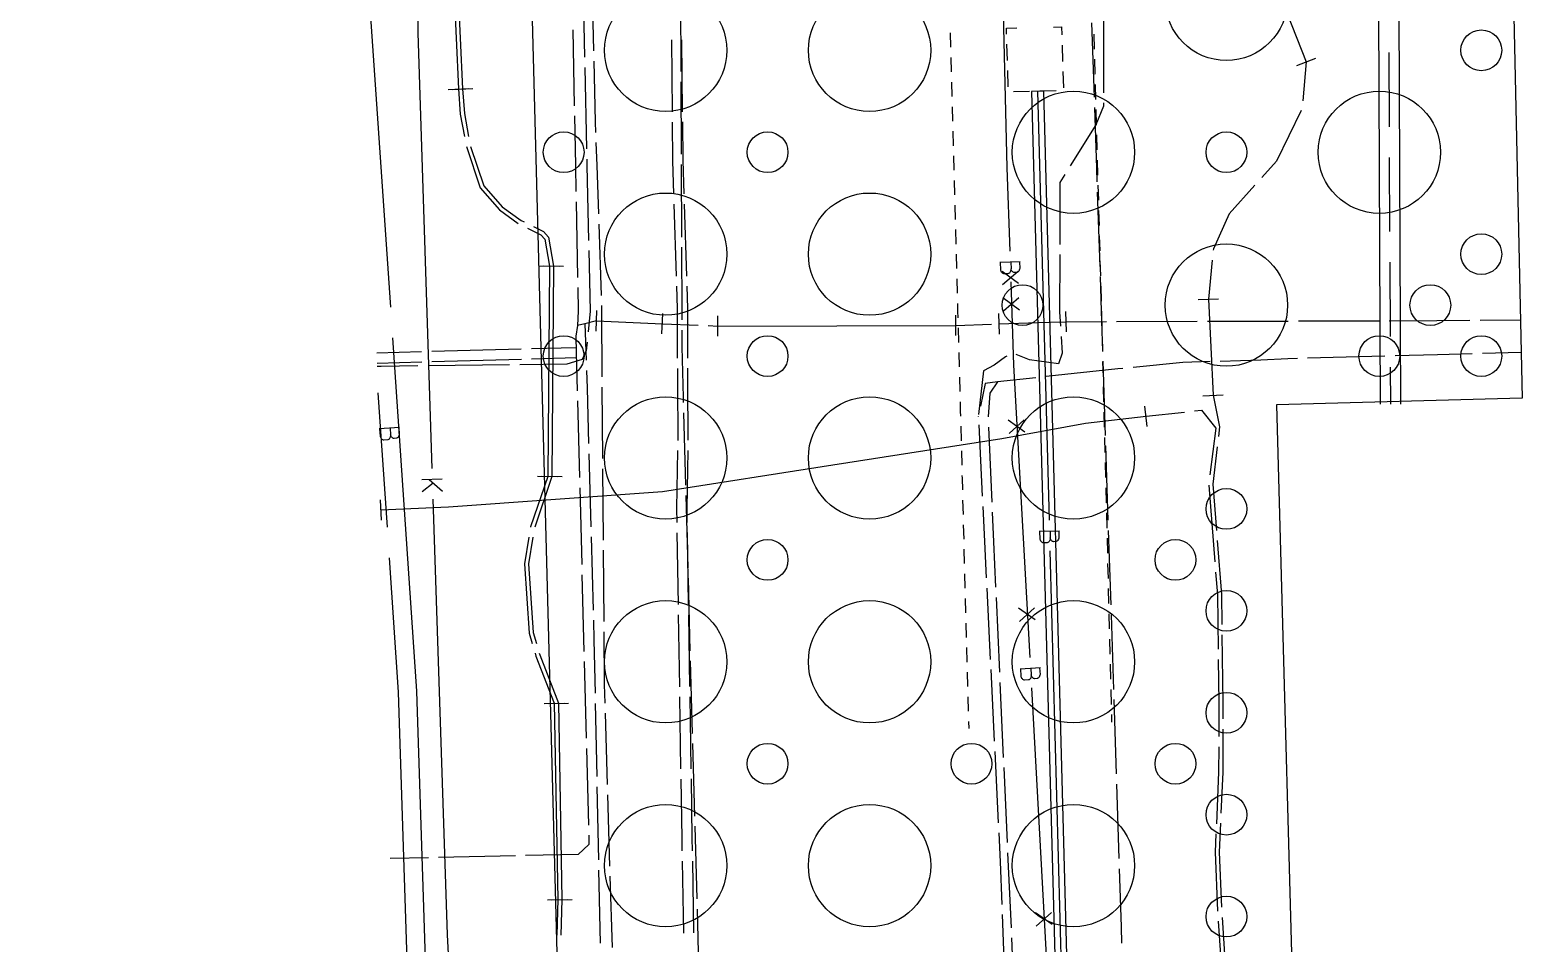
# Model space of a CAD drawing. Header units: metres. Extents: x 17721 to 17912, y 14015 to 15901.
# Drawn here: x 17755.6 to 17828.7, y 15719 to 15763.8 of the extents above; entities that cross this region are included whole.
import ezdxf

# ---------------------------------------------------------------- set-up
doc = ezdxf.new("R2010")
doc.units = ezdxf.units.M
for name, color, linetype in [('GC_CURB_EDGE', 1, 'Continuous'), ('GC_HEAT_AXIS', 30, 'Continuous'), ('GC_POWER_AXIS', 40, 'Continuous'), ('GC_RESULT_1F93603DB5', 3, 'Continuous'), ('GC_RESULT_5DD67F7FB9', 3, 'Continuous'), ('GC_SEWER_AXIS', 6, 'Continuous'), ('GC_SITE_BOUNDARY', 7, 'Continuous'), ('GC_TEST_GREEN_ZONE', 3, 'Continuous'), ('GC_WATER_AXIS', 5, 'Continuous')]:
    doc.layers.add(name, color=color, linetype=linetype)

msp = doc.modelspace()

# ---------------------------------------------------------------- linework, layer by layer
at = {"layer": 'GC_CURB_EDGE'}
for points in [[(17800.679, 15763.647), (17800.698, 15762.941)], [(17807.767, 15762.856), (17807.747, 15763.593)], [(17800.712, 15762.441), (17800.731, 15761.735)], [(17807.801, 15761.62), (17807.781, 15762.356)], [(17800.745, 15761.235), (17800.764, 15760.528)], [(17807.834, 15760.383), (17807.814, 15761.12)], [(17800.777, 15760.029), (17800.796, 15759.322)], [(17807.868, 15759.146), (17807.848, 15759.883)], [(17800.81, 15758.822), (17800.829, 15758.116)], [(17807.902, 15757.91), (17807.882, 15758.646)], [(17800.842, 15757.616), (17800.862, 15756.91)], [(17807.935, 15756.673), (17807.915, 15757.41)], [(17800.875, 15756.41), (17800.894, 15755.703)], [(17807.969, 15755.436), (17807.949, 15756.173)], [(17800.908, 15755.204), (17800.927, 15754.497)], [(17808.002, 15754.2), (17807.982, 15754.937)], [(17800.94, 15753.997), (17800.96, 15753.291)], [(17808.036, 15752.963), (17808.016, 15753.7)], [(17800.973, 15752.791), (17800.992, 15752.085)], [(17808.069, 15751.726), (17808.049, 15752.463)], [(17801.006, 15751.585), (17801.025, 15750.878)], [(17808.103, 15750.49), (17808.083, 15751.227)], [(17801.038, 15750.379), (17801.049, 15750), (17801.057, 15749.672)], [(17808.135, 15749.253), (17808.123, 15749.743), (17808.116, 15749.99)], [(17801.071, 15749.172), (17801.09, 15748.466)], [(17808.166, 15748.016), (17808.148, 15748.753)], [(17801.104, 15747.966), (17801.123, 15747.26)], [(17808.197, 15746.78), (17808.178, 15747.516)], [(17801.136, 15746.76), (17801.155, 15746.053)], [(17808.227, 15745.543), (17808.209, 15746.28)], [(17801.169, 15745.554), (17801.181, 15745.097), (17801.188, 15744.847)], [(17808.258, 15744.306), (17808.24, 15745.043)], [(17801.201, 15744.347), (17801.22, 15743.641)], [(17801.233, 15743.141), (17801.252, 15742.435)], [(17808.289, 15743.069), (17808.27, 15743.806)], [(17808.32, 15741.833), (17808.301, 15742.57)], [(17801.265, 15741.935), (17801.269, 15741.797), (17801.284, 15741.228)], [(17808.35, 15740.596), (17808.332, 15741.333)], [(17801.297, 15740.728), (17801.316, 15740.022)], [(17801.33, 15739.522), (17801.348, 15738.816)], [(17808.381, 15739.359), (17808.363, 15740.096)], [(17808.412, 15738.123), (17808.393, 15738.859)], [(17801.362, 15738.316), (17801.38, 15737.61)], [(17808.442, 15736.886), (17808.424, 15737.623)], [(17801.394, 15737.11), (17801.412, 15736.403)], [(17801.426, 15735.903), (17801.445, 15735.197)], [(17808.473, 15735.649), (17808.455, 15736.386)], [(17808.504, 15734.412), (17808.486, 15735.149)], [(17801.458, 15734.697), (17801.477, 15733.991)], [(17808.535, 15733.176), (17808.516, 15733.912)], [(17801.49, 15733.491), (17801.509, 15732.784)], [(17801.522, 15732.285), (17801.541, 15731.578)], [(17808.565, 15731.939), (17808.547, 15732.676)], [(17808.596, 15730.702), (17808.578, 15731.439)], [(17801.554, 15731.078), (17801.573, 15730.372)], [(17808.618, 15729.834), (17808.608, 15730.202)], [(17801.586, 15729.872), (17801.596, 15729.519)]]:
    msp.add_lwpolyline(points, dxfattribs=at)
at = {"layer": 'GC_HEAT_AXIS'}
for points in [[(17821.638, 15776.289), (17821.776, 15745.436)], [(17822.638, 15776.294), (17822.776, 15745.436)], [(17822.199, 15762.685), (17822.215, 15759.043)], [(17822.222, 15757.543), (17822.238, 15753.9)], [(17822.245, 15752.4), (17822.261, 15748.757)], [(17822.268, 15747.257), (17822.276, 15745.436)]]:
    msp.add_lwpolyline(points, dxfattribs=at)
at = {"layer": 'GC_POWER_AXIS'}
for points in [[(17803.743, 15895.75), (17803.73, 15882.38), (17805.28, 15862.17), (17808.15, 15829.77), (17809.69, 15810.2), (17811.29, 15800.22), (17810.72, 15783.7), (17812.77, 15775.89), (17818.149, 15762.23), (17817.983, 15760.319)], [(17776.4, 15768.102), (17776.34, 15765.89), (17776.57, 15760.9), (17776.66, 15759.66), (17776.865, 15758.564)], [(17776.604, 15768.266), (17776.54, 15765.9), (17776.77, 15760.9), (17776.86, 15759.69), (17777.066, 15758.563)], [(17782.664, 15766.445), (17782.753, 15762.452)], [(17783.109, 15766.262), (17783.195, 15762.763)], [(17787.494, 15761.752), (17787.481, 15765.312)], [(17782.179, 15763.794), (17782.251, 15760.079)], [(17807.618, 15764.14), (17807.74, 15760.491)], [(17808.209, 15764.222), (17808.209, 15760.711)], [(17787.064, 15759.775), (17787.031, 15763.305)], [(17787.564, 15759.778), (17787.531, 15763.307)], [(17783.207, 15762.263), (17783.28, 15759.29), (17783.298, 15758.764)], [(17817.684, 15762.047), (17818.614, 15762.413)], [(17782.764, 15761.952), (17782.853, 15757.959)], [(17776.071, 15760.877), (17777.069, 15760.923)], [(17776.271, 15760.877), (17777.269, 15760.923)], [(17787.51, 15757.693), (17787.496, 15761.252)], [(17808.209, 15760.211), (17808.209, 15760.052), (17807.827, 15759.145), (17806.577, 15757.135)], [(17807.756, 15759.991), (17807.856, 15757.01), (17807.878, 15756.341)], [(17782.261, 15759.579), (17782.308, 15757.141), (17782.333, 15755.865)], [(17787.138, 15755.746), (17787.087, 15757.375), (17787.069, 15759.275)], [(17787.638, 15755.749), (17787.587, 15757.385), (17787.569, 15759.278)], [(17817.894, 15759.834), (17816.683, 15757.361), (17815.962, 15756.554)], [(17776.962, 15758.074), (17777.63, 15756.05), (17778.59, 15754.97), (17779.508, 15754.296)], [(17777.168, 15758.075), (17777.81, 15756.15), (17778.72, 15755.12), (17779.65, 15754.45), (17779.8, 15754.374)], [(17783.315, 15758.265), (17783.353, 15757.136), (17783.433, 15754.767)], [(17782.864, 15757.459), (17782.871, 15757.139), (17782.952, 15753.466)], [(17787.525, 15753.633), (17787.512, 15757.115), (17787.512, 15757.193)], [(17806.313, 15756.71), (17806.066, 15756.313), (17806.061, 15753.269)], [(17807.895, 15755.841), (17808.017, 15752.191)], [(17815.629, 15756.181), (17814.366, 15754.766), (17813.594, 15753.053), (17813.588, 15752.993)], [(17782.342, 15755.365), (17782.414, 15751.65)], [(17787.264, 15751.718), (17787.153, 15755.246)], [(17787.764, 15751.722), (17787.654, 15755.249)], [(17780.246, 15754.149), (17780.74, 15753.9), (17780.99, 15753.62), (17781.23, 15752.21), (17781.15, 15741.89), (17780.313, 15739.398)], [(17783.45, 15754.267), (17783.568, 15750.769)], [(17779.953, 15754.069), (17780.61, 15753.74), (17780.8, 15753.53), (17781.03, 15752.21), (17780.95, 15741.89), (17780.11, 15739.41), (17780.108, 15739.399)], [(17782.963, 15752.967), (17783.029, 15750), (17782.939, 15748.977)], [(17787.539, 15749.573), (17787.539, 15750), (17787.527, 15753.133)], [(17806.06, 15752.769), (17806.055, 15749.96), (17806.092, 15749.259)], [(17780.53, 15752.214), (17781.53, 15752.206)], [(17780.73, 15752.214), (17781.73, 15752.206)], [(17813.539, 15752.495), (17813.353, 15750.586), (17813.582, 15745.868), (17813.893, 15744.317), (17813.838, 15743.84)], [(17787.321, 15747.689), (17787.314, 15750.125), (17787.28, 15751.218)], [(17787.821, 15747.693), (17787.814, 15750.133), (17787.78, 15751.222)], [(17808.034, 15751.692), (17808.09, 15750), (17808.154, 15748.042)], [(17782.424, 15751.15), (17782.446, 15750), (17782.408, 15749.294)], [(17812.854, 15750.562), (17813.852, 15750.61)], [(17783.321, 15749.023), (17783.365, 15750.023)], [(17783.581, 15750.269), (17783.582, 15750), (17783.607, 15746.769)], [(17786.551, 15748.882), (17786.595, 15749.882)], [(17789.292, 15748.769), (17789.29, 15749.769)], [(17800.958, 15748.798), (17800.956, 15749.798)], [(17803.108, 15748.876), (17803.076, 15749.876)], [(17806.388, 15748.98), (17806.356, 15749.98)], [(17782.408, 15749.294), (17782.328, 15748.77), (17782.349, 15747.97), (17782.397, 15746.09)], [(17782.763, 15749.381), (17782.408, 15749.294)], [(17783.343, 15749.523), (17782.763, 15749.381)], [(17782.763, 15749.381), (17782.828, 15747.589)], [(17783.343, 15749.523), (17786.573, 15749.382), (17788.321, 15749.309)], [(17787.613, 15745.514), (17787.606, 15745.767), (17787.539, 15748.241), (17787.539, 15749.073)], [(17788.821, 15749.289), (17789.291, 15749.269), (17800.957, 15749.298)], [(17800.957, 15749.298), (17802.706, 15749.362)], [(17803.092, 15749.376), (17804.997, 15749.436), (17805.597, 15749.455), (17806.372, 15749.48), (17808.35, 15749.486)], [(17808.85, 15749.488), (17812.805, 15749.5)], [(17813.305, 15749.502), (17817.26, 15749.514)], [(17817.76, 15749.516), (17821.716, 15749.528)], [(17822.216, 15749.53), (17824.556, 15749.537), (17826.171, 15749.552)], [(17826.671, 15749.557), (17828.649, 15749.575)], [(17782.884, 15748.481), (17782.83, 15748.05), (17782.827, 15748.043), (17782.824, 15748.037), (17782.635, 15747.632), (17781.884, 15747.391), (17779.574, 15747.365)], [(17806.121, 15748.76), (17806.17, 15747.929), (17805.99, 15747.411), (17804.574, 15747.613), (17803.922, 15747.865)], [(17772.566, 15747.953), (17774.76, 15748.013)], [(17772.579, 15747.453), (17774.774, 15747.513)], [(17775.26, 15748.027), (17779.648, 15748.146)], [(17775.273, 15747.527), (17779.662, 15747.647)], [(17780.148, 15748.16), (17782.342, 15748.22)], [(17780.161, 15747.66), (17782.355, 15747.72)], [(17803.468, 15747.785), (17803.402, 15747.751), (17802.838, 15747.344), (17802.325, 15747.071), (17802.074, 15744.926)], [(17808.17, 15747.542), (17808.289, 15743.892)], [(17813.432, 15747.52), (17812.101, 15747.48), (17809.656, 15747.238)], [(17817.717, 15747.678), (17817.241, 15747.665), (17815.923, 15747.595), (17813.931, 15747.535)], [(17822.004, 15747.788), (17818.217, 15747.69)], [(17826.291, 15747.905), (17824.584, 15747.854), (17822.504, 15747.801)], [(17828.684, 15747.977), (17826.79, 15747.92)], [(17774.581, 15747.308), (17772.777, 15747.288), (17772.584, 15747.281)], [(17779.074, 15747.359), (17775.081, 15747.314)], [(17782.846, 15747.089), (17782.877, 15746.225), (17782.951, 15743.504)], [(17787.341, 15743.659), (17787.324, 15746.524), (17787.322, 15747.189)], [(17787.841, 15743.664), (17787.824, 15746.526), (17787.822, 15747.193)], [(17809.158, 15747.188), (17808.906, 15747.163), (17805.391, 15746.786)], [(17783.611, 15746.269), (17783.638, 15742.769)], [(17803.011, 15746.53), (17802.408, 15746.453), (17802.17, 15745.336)], [(17803.011, 15746.53), (17802.632, 15745.973), (17802.551, 15744.809)], [(17804.894, 15746.733), (17803.011, 15746.53)], [(17782.41, 15745.59), (17782.507, 15741.829)], [(17810.346, 15744.345), (17810.232, 15745.338)], [(17813.083, 15745.844), (17814.081, 15745.892)], [(17772.77, 15740.245), (17776.09, 15740.4), (17786.57, 15741.15), (17794.93, 15742.46), (17803.22, 15743.75), (17807.32, 15744.5), (17810.289, 15744.841), (17812.17, 15745.048)], [(17787.723, 15741.456), (17787.626, 15745.015)], [(17802.066, 15744.847), (17802.063, 15744.834)], [(17812.667, 15745.102), (17813.01, 15745.14), (17813.71, 15744.26), (17813.426, 15741.963)], [(17802.083, 15744.427), (17802.256, 15740.92)], [(17802.559, 15744.31), (17802.725, 15740.632)], [(17787.292, 15739.63), (17787.281, 15740.32), (17787.336, 15743.159)], [(17787.792, 15739.635), (17787.781, 15740.319), (17787.836, 15743.164)], [(17808.305, 15743.392), (17808.423, 15739.742)], [(17813.78, 15743.343), (17813.567, 15741.508), (17813.743, 15739.237)], [(17782.965, 15743.004), (17783.062, 15739.419)], [(17780.45, 15741.894), (17781.45, 15741.886)], [(17780.65, 15741.894), (17781.65, 15741.886)], [(17783.641, 15742.269), (17783.668, 15738.769)], [(17782.52, 15741.329), (17782.617, 15737.569)], [(17787.833, 15737.398), (17787.737, 15740.956)], [(17813.373, 15741.466), (17813.666, 15737.693)], [(17772.793, 15739.746), (17772.746, 15740.745)], [(17802.281, 15740.421), (17802.366, 15738.702), (17802.454, 15736.914)], [(17802.747, 15740.133), (17802.813, 15738.688), (17802.914, 15736.455)], [(17780.026, 15738.906), (17779.81, 15737.6), (17780.04, 15734.2), (17780.188, 15733.694)], [(17780.225, 15738.906), (17780.01, 15737.6), (17780.24, 15734.23), (17780.396, 15733.697)], [(17783.076, 15738.919), (17783.174, 15735.334)], [(17787.356, 15735.601), (17787.3, 15739.13)], [(17787.856, 15735.606), (17787.8, 15739.135)], [(17808.44, 15739.243), (17808.558, 15735.593)], [(17813.782, 15738.738), (17813.986, 15736.104), (17814.007, 15734.621)], [(17783.672, 15738.269), (17783.699, 15734.769)], [(17782.63, 15737.069), (17782.727, 15733.308)], [(17787.943, 15733.34), (17787.847, 15736.898)], [(17813.705, 15737.195), (17813.79, 15736.1), (17813.825, 15733.414)], [(17802.478, 15736.415), (17802.651, 15732.908)], [(17802.936, 15735.956), (17803.102, 15732.278)], [(17787.421, 15731.571), (17787.364, 15735.101)], [(17787.921, 15731.577), (17787.864, 15735.106)], [(17808.575, 15735.093), (17808.693, 15731.443)], [(17783.187, 15734.834), (17783.214, 15733.857), (17783.268, 15731.248)], [(17783.703, 15734.269), (17783.723, 15731.674), (17783.75, 15730.77)], [(17814.014, 15734.122), (17814.061, 15730.789), (17814.058, 15729.997)], [(17780.328, 15733.214), (17780.37, 15733.07), (17781.27, 15730.76), (17781.44, 15721.13), (17781.39, 15719.381)], [(17780.537, 15733.217), (17780.56, 15733.14), (17781.47, 15730.76), (17781.64, 15721.13), (17781.59, 15719.381)], [(17813.832, 15732.914), (17813.86, 15730.79), (17813.855, 15729.13)], [(17782.74, 15732.808), (17782.837, 15729.047)], [(17788.053, 15729.282), (17787.957, 15732.84)], [(17802.676, 15732.409), (17802.849, 15728.902)], [(17803.125, 15731.779), (17803.291, 15728.101)], [(17780.77, 15730.751), (17781.77, 15730.769)], [(17780.97, 15730.751), (17781.97, 15730.769)], [(17783.278, 15730.748), (17783.352, 15727.163)], [(17787.485, 15727.542), (17787.429, 15731.071)], [(17787.985, 15727.548), (17787.929, 15731.077)], [(17808.709, 15730.943), (17808.828, 15727.293)], [(17783.764, 15730.27), (17783.867, 15726.771)], [(17814.056, 15729.497), (17814.049, 15727.381), (17813.96, 15725.374)], [(17782.85, 15728.548), (17782.947, 15724.787)], [(17788.163, 15725.223), (17788.067, 15728.782)], [(17813.854, 15728.63), (17813.85, 15727.38), (17813.74, 15724.848)], [(17802.874, 15728.402), (17803.047, 15724.896)], [(17787.55, 15723.513), (17787.54, 15724.133), (17787.493, 15727.042)], [(17788.05, 15723.519), (17788.04, 15724.141), (17787.993, 15727.048)], [(17803.314, 15727.602), (17803.48, 15723.924)], [(17783.362, 15726.663), (17783.436, 15723.077)], [(17808.844, 15726.794), (17808.963, 15723.144)], [(17783.882, 15726.271), (17783.984, 15722.773)], [(17813.938, 15724.874), (17813.875, 15723.453), (17813.991, 15720.753)], [(17782.96, 15724.287), (17782.972, 15723.825), (17782.449, 15723.341), (17779.862, 15723.286)], [(17788.273, 15721.165), (17788.177, 15724.724)], [(17803.072, 15724.396), (17803.141, 15722.988), (17803.217, 15720.888)], [(17813.719, 15724.348), (17813.68, 15723.45), (17813.8, 15720.58), (17813.801, 15720.567)], [(17803.502, 15723.425), (17803.669, 15719.747)], [(17775.101, 15723.184), (17773.221, 15723.144)], [(17779.362, 15723.275), (17775.601, 15723.195)], [(17787.62, 15719.483), (17787.559, 15723.013)], [(17788.12, 15719.49), (17788.059, 15723.019)], [(17808.979, 15722.644), (17809.072, 15719.789), (17809.095, 15718.994)], [(17783.446, 15722.577), (17783.52, 15718.991)], [(17783.999, 15722.273), (17784.102, 15718.775)], [(17780.94, 15721.121), (17781.94, 15721.139)], [(17781.14, 15721.121), (17782.14, 15721.139)], [(17788.383, 15717.107), (17788.287, 15720.665)], [(17803.236, 15720.389), (17803.363, 15716.88)], [(17813.834, 15720.068), (17813.96, 15718.18), (17814.25, 15714.39), (17814.747, 15710.963)], [(17814.02, 15720.254), (17814.158, 15718.196), (17814.444, 15714.402), (17814.945, 15710.973)], [(17803.691, 15719.248), (17803.766, 15717.591), (17803.831, 15715.961), (17803.846, 15715.57)]]:
    msp.add_lwpolyline(points, dxfattribs=at)
at = {"layer": 'GC_RESULT_1F93603DB5', "true_color": 0x2c7553}
for centre in [(17814.232, 15765.294), (17786.732, 15762.794), (17796.732, 15762.794), (17806.732, 15757.794), (17821.732, 15757.794), (17786.732, 15752.794), (17796.732, 15752.794), (17814.232, 15750.294), (17786.732, 15742.794), (17796.732, 15742.794), (17806.732, 15742.794), (17786.732, 15732.794), (17796.732, 15732.794), (17806.732, 15732.794), (17786.732, 15722.794), (17796.732, 15722.794), (17806.732, 15722.794)]:
    msp.add_circle(centre, 3, dxfattribs=at)
at = {"layer": 'GC_RESULT_5DD67F7FB9', "true_color": 0x9b704a}
for centre in [(17826.732, 15762.794), (17781.732, 15757.794), (17791.732, 15757.794), (17814.232, 15757.794), (17826.732, 15752.794), (17804.232, 15750.294), (17824.232, 15750.294), (17781.732, 15747.794), (17791.732, 15747.794), (17821.732, 15747.794), (17826.732, 15747.794), (17814.232, 15740.294), (17791.732, 15737.794), (17811.732, 15737.794), (17814.232, 15735.294), (17814.232, 15730.294), (17791.732, 15727.794), (17801.732, 15727.794), (17811.732, 15727.794), (17814.232, 15725.294), (17814.232, 15720.294)]:
    msp.add_circle(centre, 1, dxfattribs=at)
at = {"layer": 'GC_SEWER_AXIS'}
for points in [[(17774.649, 15771.11), (17774.572, 15763.656), (17775.267, 15742.274)], [(17775.768, 15741.762), (17774.778, 15741.729)], [(17775.13, 15741.741), (17775.787, 15741.161)], [(17775.339, 15741.557), (17774.797, 15741.13)], [(17775.315, 15740.775), (17776.01, 15719.393), (17777.132, 15698.126)]]:
    msp.add_lwpolyline(points, dxfattribs=at)
at = {"layer": 'GC_SITE_BOUNDARY'}
for points in [[(17813.915, 15849.072), (17815.862, 15776.142), (17828.062, 15776.474), (17828.736, 15745.733), (17816.695, 15745.4), (17818.682, 15672.46)], [(17782.93, 15660.948), (17780.155, 15766.17), (17772.072, 15765.995), (17772.047, 15766.995), (17757.625, 15766.597), (17756.797, 15783.188), (17756.059, 15802.106), (17755.978, 15802.103), (17755.553, 15812.077)]]:
    msp.add_lwpolyline(points, dxfattribs=at)
at = {"layer": 'GC_TEST_GREEN_ZONE'}
for points in [[(17813.915, 15849.072), (17815.862, 15776.142), (17828.062, 15776.474), (17828.736, 15745.733), (17816.695, 15745.4), (17818.682, 15672.46)], [(17782.93, 15660.948), (17780.155, 15766.17), (17772.072, 15765.995), (17772.047, 15766.995), (17757.625, 15766.597), (17756.797, 15783.188), (17756.059, 15802.106), (17755.978, 15802.103), (17755.553, 15812.077)]]:
    msp.add_lwpolyline(points, dxfattribs=at)
at = {"layer": 'GC_WATER_AXIS'}
for points in [[(17803.13, 15770.814), (17803.472, 15757.033)], [(17772.05, 15767.529), (17773.234, 15750.189)], [(17803.453, 15763.595), (17803.445, 15763.879), (17803.956, 15763.891)], [(17805.751, 15763.935), (17806.148, 15763.945), (17806.16, 15763.547)], [(17803.492, 15762.3), (17803.468, 15763.095)], [(17806.175, 15763.048), (17806.199, 15762.253)], [(17803.531, 15761.005), (17803.507, 15761.8)], [(17806.214, 15761.753), (17806.238, 15760.958)], [(17804.583, 15760.781), (17803.788, 15760.761)], [(17804.971, 15760.79), (17805.538, 15739.736)], [(17805.878, 15760.813), (17805.083, 15760.793)], [(17803.472, 15757.033), (17803.608, 15752.937)], [(17804.123, 15752.412), (17803.126, 15752.379)], [(17803.67, 15752.075), (17803.667, 15752.036), (17803.664, 15752.003), (17803.651, 15751.954), (17803.635, 15751.923), (17803.618, 15751.895), (17803.587, 15751.864), (17803.552, 15751.842), (17803.521, 15751.832), (17803.33, 15751.825), (17803.311, 15751.828), (17803.285, 15751.839), (17803.254, 15751.858), (17803.225, 15751.889), (17803.206, 15751.917), (17803.184, 15751.962), (17803.173, 15751.99), (17803.17, 15752.018), (17803.158, 15752.38)], [(17804.036, 15751.35), (17803.233, 15751.946)], [(17804.015, 15751.95), (17803.257, 15751.297)], [(17803.659, 15752.396), (17803.67, 15752.075)], [(17804.086, 15752.41), (17804.097, 15752.092), (17804.092, 15752.062), (17804.075, 15752.011), (17804.049, 15751.963), (17804.034, 15751.944), (17804.016, 15751.927), (17803.992, 15751.911), (17803.963, 15751.897), (17803.948, 15751.893), (17803.833, 15751.889), (17803.81, 15751.894), (17803.78, 15751.906), (17803.759, 15751.92), (17803.738, 15751.936), (17803.716, 15751.963), (17803.696, 15751.998), (17803.682, 15752.029), (17803.67, 15752.075)], [(17803.657, 15751.437), (17803.793, 15747.341), (17804.584, 15733.01)], [(17804.079, 15750.053), (17803.276, 15750.649)], [(17804.058, 15750.653), (17803.3, 15749.999)], [(17773.336, 15748.693), (17774.52, 15731.353), (17776.062, 15683.316)], [(17772.618, 15745.992), (17773.068, 15739.398)], [(17804.35, 15744.068), (17803.534, 15744.646)], [(17804.315, 15744.667), (17803.572, 15743.997)], [(17773.684, 15744.287), (17772.689, 15744.219)], [(17773.243, 15743.935), (17773.242, 15743.896), (17773.24, 15743.862), (17773.229, 15743.813), (17773.214, 15743.782), (17773.197, 15743.753), (17773.168, 15743.721), (17773.134, 15743.698), (17773.103, 15743.686), (17772.913, 15743.673), (17772.894, 15743.676), (17772.867, 15743.685), (17772.836, 15743.704), (17772.806, 15743.733), (17772.785, 15743.76), (17772.761, 15743.805), (17772.75, 15743.833), (17772.746, 15743.86), (17772.721, 15744.221)], [(17773.221, 15744.255), (17773.243, 15743.935)], [(17773.648, 15744.285), (17773.669, 15743.966), (17773.666, 15743.936), (17773.651, 15743.885), (17773.626, 15743.836), (17773.612, 15743.817), (17773.595, 15743.799), (17773.571, 15743.782), (17773.543, 15743.767), (17773.528, 15743.762), (17773.412, 15743.754), (17773.39, 15743.758), (17773.359, 15743.769), (17773.337, 15743.783), (17773.316, 15743.798), (17773.293, 15743.825), (17773.272, 15743.859), (17773.257, 15743.89), (17773.243, 15743.935)], [(17806.05, 15739.207), (17805.053, 15739.18)], [(17805.595, 15738.874), (17805.592, 15738.835), (17805.589, 15738.801), (17805.576, 15738.752), (17805.56, 15738.722), (17805.542, 15738.694), (17805.511, 15738.663), (17805.476, 15738.641), (17805.444, 15738.631), (17805.254, 15738.626), (17805.235, 15738.629), (17805.209, 15738.64), (17805.178, 15738.659), (17805.15, 15738.69), (17805.13, 15738.718), (17805.108, 15738.764), (17805.098, 15738.792), (17805.095, 15738.819), (17805.086, 15739.181)], [(17805.586, 15739.195), (17805.595, 15738.874)], [(17806.014, 15739.206), (17806.022, 15738.888), (17806.017, 15738.858), (17806, 15738.807), (17805.973, 15738.759), (17805.959, 15738.74), (17805.941, 15738.723), (17805.917, 15738.707), (17805.887, 15738.694), (17805.872, 15738.689), (17805.757, 15738.686), (17805.734, 15738.691), (17805.704, 15738.704), (17805.683, 15738.718), (17805.662, 15738.734), (17805.641, 15738.762), (17805.621, 15738.797), (17805.607, 15738.828), (17805.595, 15738.874)], [(17805.579, 15738.236), (17806.146, 15717.181)], [(17773.17, 15737.902), (17773.62, 15731.307), (17775.162, 15683.276)], [(17804.859, 15734.847), (17804.043, 15735.424)], [(17804.824, 15735.445), (17804.081, 15734.775)], [(17805.111, 15732.496), (17804.115, 15732.441)], [(17804.665, 15732.15), (17804.663, 15732.111), (17804.661, 15732.077), (17804.649, 15732.028), (17804.634, 15731.997), (17804.617, 15731.968), (17804.587, 15731.937), (17804.553, 15731.914), (17804.521, 15731.903), (17804.331, 15731.893), (17804.312, 15731.896), (17804.286, 15731.905), (17804.255, 15731.924), (17804.225, 15731.954), (17804.205, 15731.981), (17804.182, 15732.027), (17804.171, 15732.054), (17804.167, 15732.082), (17804.147, 15732.443)], [(17804.647, 15732.471), (17804.665, 15732.15)], [(17805.074, 15732.494), (17805.092, 15732.176), (17805.088, 15732.146), (17805.072, 15732.095), (17805.047, 15732.046), (17805.033, 15732.027), (17805.015, 15732.009), (17804.991, 15731.993), (17804.962, 15731.978), (17804.948, 15731.974), (17804.832, 15731.967), (17804.809, 15731.972), (17804.779, 15731.983), (17804.758, 15731.997), (17804.736, 15732.012), (17804.714, 15732.039), (17804.693, 15732.074), (17804.679, 15732.105), (17804.665, 15732.15)], [(17804.667, 15731.512), (17805.458, 15717.181)], [(17805.685, 15719.899), (17804.868, 15720.477)], [(17805.649, 15720.498), (17804.906, 15719.828)]]:
    msp.add_lwpolyline(points, dxfattribs=at)
msp.add_lwpolyline([(17804.671, 15760.782), (17805.846, 15717.173), (17806.446, 15717.189), (17805.271, 15760.798)], close=True, dxfattribs=at)

doc.saveas('drawing.dxf')
